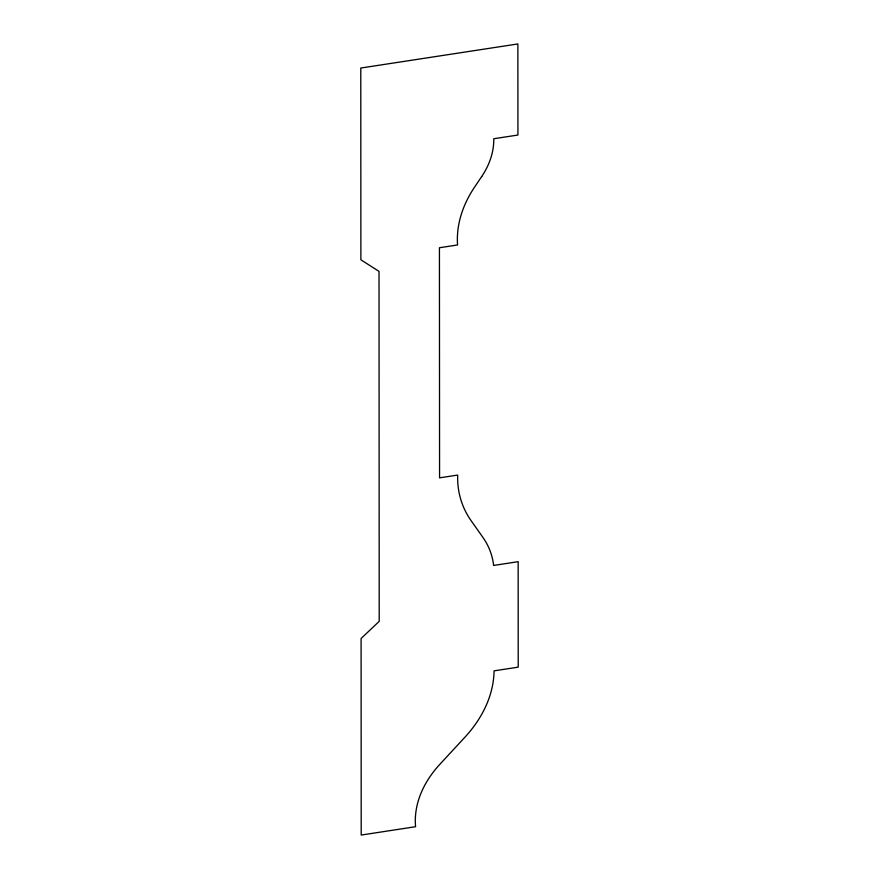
<?xml version="1.0" encoding="UTF-8"?>
<svg xmlns="http://www.w3.org/2000/svg" width="879" height="879" viewBox="0 0 879 879"><rect width="100%" height="100%" fill="white"/><g stroke="black" fill="none" stroke-linecap="round" stroke-linejoin="round"><path stroke-width="1.32" d="M481.703 176.536L474.594 187.084A125.873 94.427 -20.7 0 0 457.563 244.966L439.434 247.746L439.566 477.846L457.684 475.067A129.609 97.217 -20.7 0 0 471.221 520.84L482.89 537.366A106.392 79.802 -20.7 0 1 493.624 565.45L518.16 561.681L518.214 667.15L494.053 670.853A125.367 94.042 -20.7 0 1 464.046 738.162L439.786 764.389A104.997 78.758 -20.7 0 0 415.58 826.71L361.203 835.05L361.093 638.506L379.212 621.343L379.025 271.391L360.884 259.788L360.786 68.035L517.874 43.95L517.929 135.036L493.756 138.739A88.131 66.112 -20.7 0 1 481.703 176.536"/></g></svg>
